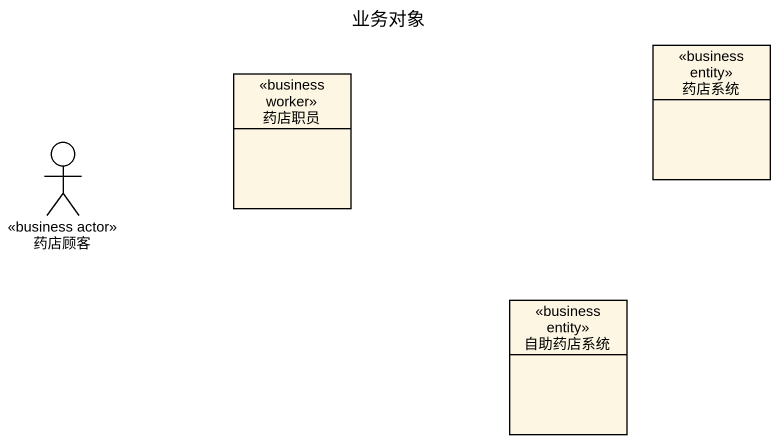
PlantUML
@startuml
title 业务对象
allowmixing
hide circle
hide empty members
class 药店系统 <<business entity>>
class 药店职员 <<business worker>>
actor 药店顾客 <<business actor>>
class 自助药店系统 <<business entity>>
@enduml
